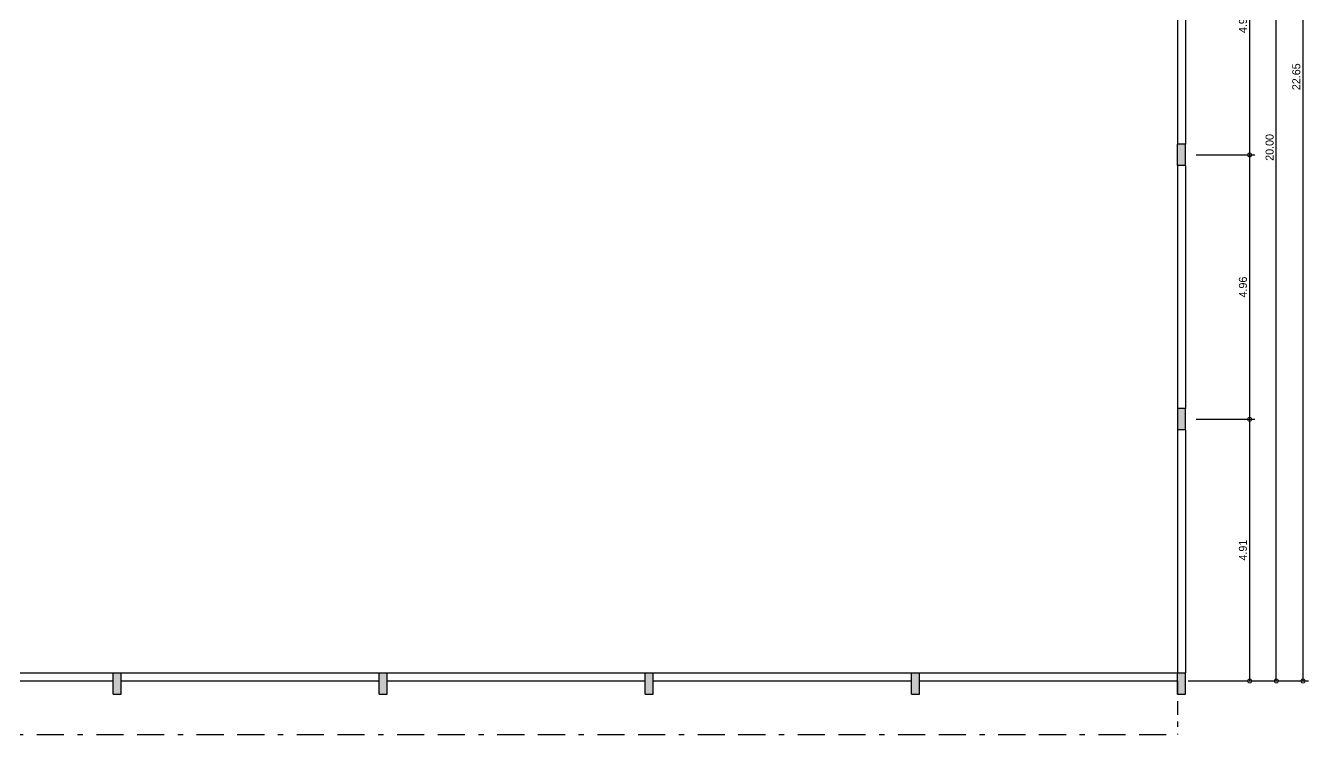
# Model space of a CAD drawing. Extents: x 10 to 180, y 167 to 221.
# Drawn here: x 155.58 to 179.62, y 194.4 to 207.68 of the extents above; entities that cross this region are included whole.
import ezdxf

# ---------------------------------------------------------------- set-up
doc = ezdxf.new("R2010")
doc.units = 0
doc.linetypes.add('BORDERX2', pattern=[88.9, 25.4, -12.7, 25.4, -12.7, 0, -12.7])
doc.layers.get('0').update_dxf_attribs({"linetype": 'CONTINUOUS'})
doc.layers.get('DEFPOINTS').update_dxf_attribs({"linetype": 'CONTINUOUS'})
for name, color, linetype in [('BEIRAL', 7, 'BORDERX2'), ('COTAS', 4, 'CONTINUOUS'), ('PAREDES', 5, 'CONTINUOUS'), ('PILARES', 4, 'CONTINUOUS')]:
    doc.layers.add(name, color=color, linetype=linetype)
doc.dimstyles.get("Standard").update_dxf_attribs({"dimscale": 0, "dimtxt": 0.15, "dimasz": 0.15, "dimexe": 0.1, "dimexo": 0.2, "dimgap": 0.05, "dimtad": 1, "dimzin": 1, "dimdsep": 46, "dimtxsty": 'Standard', "dimblk1": 'DOTSMALL', "dimblk2": 'DOTSMALL', "dimsah": 1, "dimcen": 2.5, "dimadec": 0, "dimazin": 0, "dimtfac": 1, "dimtmove": 2, "dimatfit": 3, "dimldrblk": 'DOTSMALL', "dimfxl": 1, "dimtolj": 1, "dimtzin": 1, "dimarcsym": 0})

# ---------------------------------------------------------------- blocks, each defined once
blk = doc.blocks.new('_DOTSMALL')
at = {"color": 0, "linetype": 'ByBlock', "const_width": 0.5}
blk.add_lwpolyline([(-0.0625, 0, 1), (0.0625, 0, 1)], format="xyb", close=True, dxfattribs=at)
blk = doc.blocks.new('*D79')
at = {"color": 0, "linetype": 'ByBlock'}
for p, q in [((177.721, 210.217), (178.621, 210.217)), ((178.521, 210.217), (178.521, 205.262)), ((177.521, 205.262), (178.621, 205.262))]:
    blk.add_line(p, q, dxfattribs=at)
at = {"layer": 'DEFPOINTS', "color": 0, "linetype": 'ByBlock'}
for p in [(177.521, 210.217), (177.321, 205.262), (178.521, 205.262)]:
    blk.add_point(p, dxfattribs=at)
at = {"color": 0, "linetype": 'ByBlock', "xscale": 0.15, "yscale": 0.15, "zscale": 0.15}
for p, rotation in [((178.521, 210.217), 90), ((178.521, 205.262), 270)]:
    blk.add_blockref('_DOTSMALL', p, dxfattribs=dict(at, rotation=rotation))
at = {"color": 0, "linetype": 'ByBlock', "insert": (178.396, 207.74), "char_height": 0.15, "attachment_point": 5, "rotation": 90}
blk.add_mtext('\\A1;4.96', dxfattribs=at)
blk = doc.blocks.new('*D80')
at = {"color": 0, "linetype": 'ByBlock'}
for p, q in [((177.721, 205.262), (178.621, 205.262)), ((178.521, 205.262), (178.521, 200.307)), ((177.521, 200.307), (178.621, 200.307))]:
    blk.add_line(p, q, dxfattribs=at)
at = {"layer": 'DEFPOINTS', "color": 0, "linetype": 'ByBlock'}
for p in [(177.521, 205.262), (177.321, 200.307), (178.521, 200.307)]:
    blk.add_point(p, dxfattribs=at)
at = {"color": 0, "linetype": 'ByBlock', "xscale": 0.15, "yscale": 0.15, "zscale": 0.15}
for p, rotation in [((178.521, 205.262), 90), ((178.521, 200.307), 270)]:
    blk.add_blockref('_DOTSMALL', p, dxfattribs=dict(at, rotation=rotation))
at = {"color": 0, "linetype": 'ByBlock', "insert": (178.396, 202.785), "char_height": 0.15, "attachment_point": 5, "rotation": 90}
blk.add_mtext('\\A1;4.96', dxfattribs=at)
blk = doc.blocks.new('*D81')
at = {"color": 0, "linetype": 'ByBlock'}
for p, q in [((177.721, 200.307), (178.621, 200.307)), ((178.521, 200.307), (178.521, 195.402)), ((177.371, 195.402), (178.621, 195.402))]:
    blk.add_line(p, q, dxfattribs=at)
at = {"layer": 'DEFPOINTS', "color": 0, "linetype": 'ByBlock'}
for p in [(177.521, 200.307), (177.171, 195.402), (178.521, 195.402)]:
    blk.add_point(p, dxfattribs=at)
at = {"color": 0, "linetype": 'ByBlock', "xscale": 0.15, "yscale": 0.15, "zscale": 0.15}
for p, rotation in [((178.521, 200.307), 90), ((178.521, 195.402), 270)]:
    blk.add_blockref('_DOTSMALL', p, dxfattribs=dict(at, rotation=rotation))
at = {"color": 0, "linetype": 'ByBlock', "insert": (178.396, 197.855), "char_height": 0.15, "attachment_point": 5, "rotation": 90}
blk.add_mtext('\\A1;4.91', dxfattribs=at)
blk = doc.blocks.new('*D82')
at = {"color": 0, "linetype": 'ByBlock'}
for p, q in [((177.771, 215.402), (179.121, 215.402)), ((179.021, 195.402), (179.021, 215.402)), ((177.571, 195.402), (179.121, 195.402))]:
    blk.add_line(p, q, dxfattribs=at)
at = {"layer": 'DEFPOINTS', "color": 0, "linetype": 'ByBlock'}
for p in [(177.571, 215.402), (179.021, 215.402), (177.371, 195.402)]:
    blk.add_point(p, dxfattribs=at)
at = {"color": 0, "linetype": 'ByBlock', "xscale": 0.15, "yscale": 0.15, "zscale": 0.15}
for p, rotation in [((179.021, 215.402), 90), ((179.021, 195.402), 270)]:
    blk.add_blockref('_DOTSMALL', p, dxfattribs=dict(at, rotation=rotation))
at = {"color": 0, "linetype": 'ByBlock', "insert": (178.896, 205.402), "char_height": 0.15, "attachment_point": 5, "rotation": 90}
blk.add_mtext('\\A1;20.00', dxfattribs=at)
blk = doc.blocks.new('*D83')
at = {"color": 0, "linetype": 'ByBlock'}
for p, q in [((177.721, 218.052), (179.621, 218.052)), ((179.521, 195.402), (179.521, 218.052)), ((177.771, 195.402), (179.621, 195.402))]:
    blk.add_line(p, q, dxfattribs=at)
at = {"layer": 'DEFPOINTS', "color": 0, "linetype": 'ByBlock'}
for p in [(177.521, 218.052), (179.521, 218.052), (177.571, 195.402)]:
    blk.add_point(p, dxfattribs=at)
at = {"color": 0, "linetype": 'ByBlock', "xscale": 0.15, "yscale": 0.15, "zscale": 0.15}
for p, rotation in [((179.521, 218.052), 90), ((179.521, 195.402), 270)]:
    blk.add_blockref('_DOTSMALL', p, dxfattribs=dict(at, rotation=rotation))
at = {"color": 0, "linetype": 'ByBlock', "insert": (179.396, 206.727), "char_height": 0.15, "attachment_point": 5, "rotation": 90}
blk.add_mtext('\\A1;22.65', dxfattribs=at)

msp = doc.modelspace()

# ---------------------------------------------------------------- hatches: boundary and pattern name
at = {"layer": 'PILARES'}
msp.add_hatch(color=256, dxfattribs=at).paths.add_polyline_path([(177.32114299, 205.46208926), (177.17114299, 205.46208926), (177.17114299, 205.06208926), (177.32114299, 205.06208926)])
h = msp.add_hatch(color=256, dxfattribs=at)
h.paths.add_polyline_path([(177.17114299, 200.10708926), (177.32114299, 200.10708926), (177.32114299, 200.50708926), (177.17114299, 200.50708926)])
h.paths.add_polyline_path([(177.17114299, 195.15208926), (177.32114299, 195.15208926), (177.32114299, 195.55208926), (177.17114299, 195.55208926)])
h.paths.add_polyline_path([(172.18364299, 195.15208926), (172.33364299, 195.15208926), (172.33364299, 195.55208926), (172.18364299, 195.55208926)])
h.paths.add_polyline_path([(167.19614299, 195.15208926), (167.34614299, 195.15208926), (167.34614299, 195.55208926), (167.19614299, 195.55208926)])
h = msp.add_hatch(color=256, dxfattribs=at)
h.paths.add_polyline_path([(157.22114299, 195.15208926), (157.37114299, 195.15208926), (157.37114299, 195.55208926), (157.22114299, 195.55208926)])
h.paths.add_polyline_path([(162.20864299, 195.15208926), (162.35864299, 195.15208926), (162.35864299, 195.55208926), (162.20864299, 195.55208926)])

# ---------------------------------------------------------------- linework, layer by layer
at = {"layer": 'BEIRAL', "ltscale": 0.01}
msp.add_line((177.17114299, 195.40208926), (177.17114299, 194.40208926), dxfattribs=at)
at = {"layer": 'BEIRAL', "ltscale": 0.02}
msp.add_line((117.47114299, 194.40208926), (177.17114299, 194.40208926), dxfattribs=at)
at = {"layer": 'PAREDES'}
for p, q in [((177.17114299, 210.01708926), (177.17114299, 205.46208926)), ((177.32114299, 210.01708926), (177.32114299, 205.46208926)), ((177.17114299, 205.06208926), (177.17114299, 200.50708926)), ((177.32114299, 205.06208926), (177.32114299, 200.50708926)), ((177.17114299, 200.10708926), (177.17114299, 195.55208926)), ((177.32114299, 200.10708926), (177.32114299, 195.55208926)), ((153.38364299, 195.55208926), (157.22114299, 195.55208926)), ((157.37114299, 195.55208926), (162.20864299, 195.55208926)), ((162.35864299, 195.55208926), (167.19614299, 195.55208926)), ((167.34614299, 195.55208926), (172.18364299, 195.55208926)), ((172.33364299, 195.55208926), (177.17114299, 195.55208926)), ((153.38364299, 195.40208926), (157.22114299, 195.40208926)), ((157.37114299, 195.40208926), (162.20864299, 195.40208926)), ((162.35864299, 195.40208926), (167.19614299, 195.40208926)), ((167.34614299, 195.40208926), (172.18364299, 195.40208926)), ((172.33364299, 195.40208926), (177.17114299, 195.40208926))]:
    msp.add_line(p, q, dxfattribs=at)
at = {"layer": 'PILARES'}
for p, q in [((177.17114299, 205.06208926), (177.17114299, 205.46208926)), ((177.32114299, 205.46208926), (177.17114299, 205.46208926)), ((177.32114299, 205.06208926), (177.32114299, 205.46208926)), ((177.32114299, 205.06208926), (177.17114299, 205.06208926)), ((177.17114299, 200.50708926), (177.17114299, 200.10708926)), ((177.32114299, 200.50708926), (177.17114299, 200.50708926)), ((177.32114299, 200.10708926), (177.32114299, 200.50708926)), ((177.32114299, 200.10708926), (177.17114299, 200.10708926)), ((157.22114299, 195.15208926), (157.22114299, 195.55208926)), ((157.22114299, 195.55208926), (157.37114299, 195.55208926)), ((157.37114299, 195.15208926), (157.37114299, 195.55208926)), ((162.20864299, 195.15208926), (162.20864299, 195.55208926)), ((162.20864299, 195.55208926), (162.35864299, 195.55208926)), ((162.35864299, 195.15208926), (162.35864299, 195.55208926)), ((167.19614299, 195.15208926), (167.19614299, 195.55208926)), ((167.19614299, 195.55208926), (167.34614299, 195.55208926)), ((167.34614299, 195.15208926), (167.34614299, 195.55208926)), ((172.18364299, 195.15208926), (172.18364299, 195.55208926)), ((172.18364299, 195.55208926), (172.33364299, 195.55208926)), ((172.33364299, 195.15208926), (172.33364299, 195.55208926)), ((177.17114299, 195.15208926), (177.17114299, 195.55208926)), ((177.17114299, 195.55208926), (177.32114299, 195.55208926)), ((177.32114299, 195.15208926), (177.32114299, 195.55208926)), ((157.22114299, 195.15208926), (157.37114299, 195.15208926)), ((162.20864299, 195.15208926), (162.35864299, 195.15208926)), ((167.19614299, 195.15208926), (167.34614299, 195.15208926)), ((172.18364299, 195.15208926), (172.33364299, 195.15208926)), ((177.17114299, 195.15208926), (177.32114299, 195.15208926))]:
    msp.add_line(p, q, dxfattribs=at)

# ---------------------------------------------------------------- dimensions: what is measured, and where the dimension line sits
at = {"layer": 'COTAS'}
for base, p1, p2, picture, middle in [((179.52114299, 218.05208926), (177.57114299, 195.40208926), (177.52114299, 218.05208926), '*D83', (179.39614299, 206.72708926)), ((179.02114299, 215.40208926), (177.37114299, 195.40208926), (177.57114299, 215.40208926), '*D82', (178.89614299, 205.40208926)), ((178.5211429879, 205.2620892578), (177.5211429879, 210.2170892578), (177.3211429879, 205.2620892578), '*D79', (178.3961429879, 207.7395892578)), ((178.5211429879, 200.3070892578), (177.5211429879, 205.2620892578), (177.3211429879, 200.3070892578), '*D80', (178.3961429879, 202.7845892578)), ((178.5211429879, 195.4020892578), (177.5211429879, 200.3070892578), (177.1711429879, 195.4020892578), '*D81', (178.3961429879, 197.8545892578))]:
    dim = msp.add_linear_dim(base=base, p1=p1, p2=p2, angle=90, dimstyle='Standard', override={"dimscale": 1}, dxfattribs=at)
    dim.commit()
    dim.dimension.update_dxf_attribs({"geometry": picture, "text_midpoint": middle})

doc.saveas('drawing.dxf')
